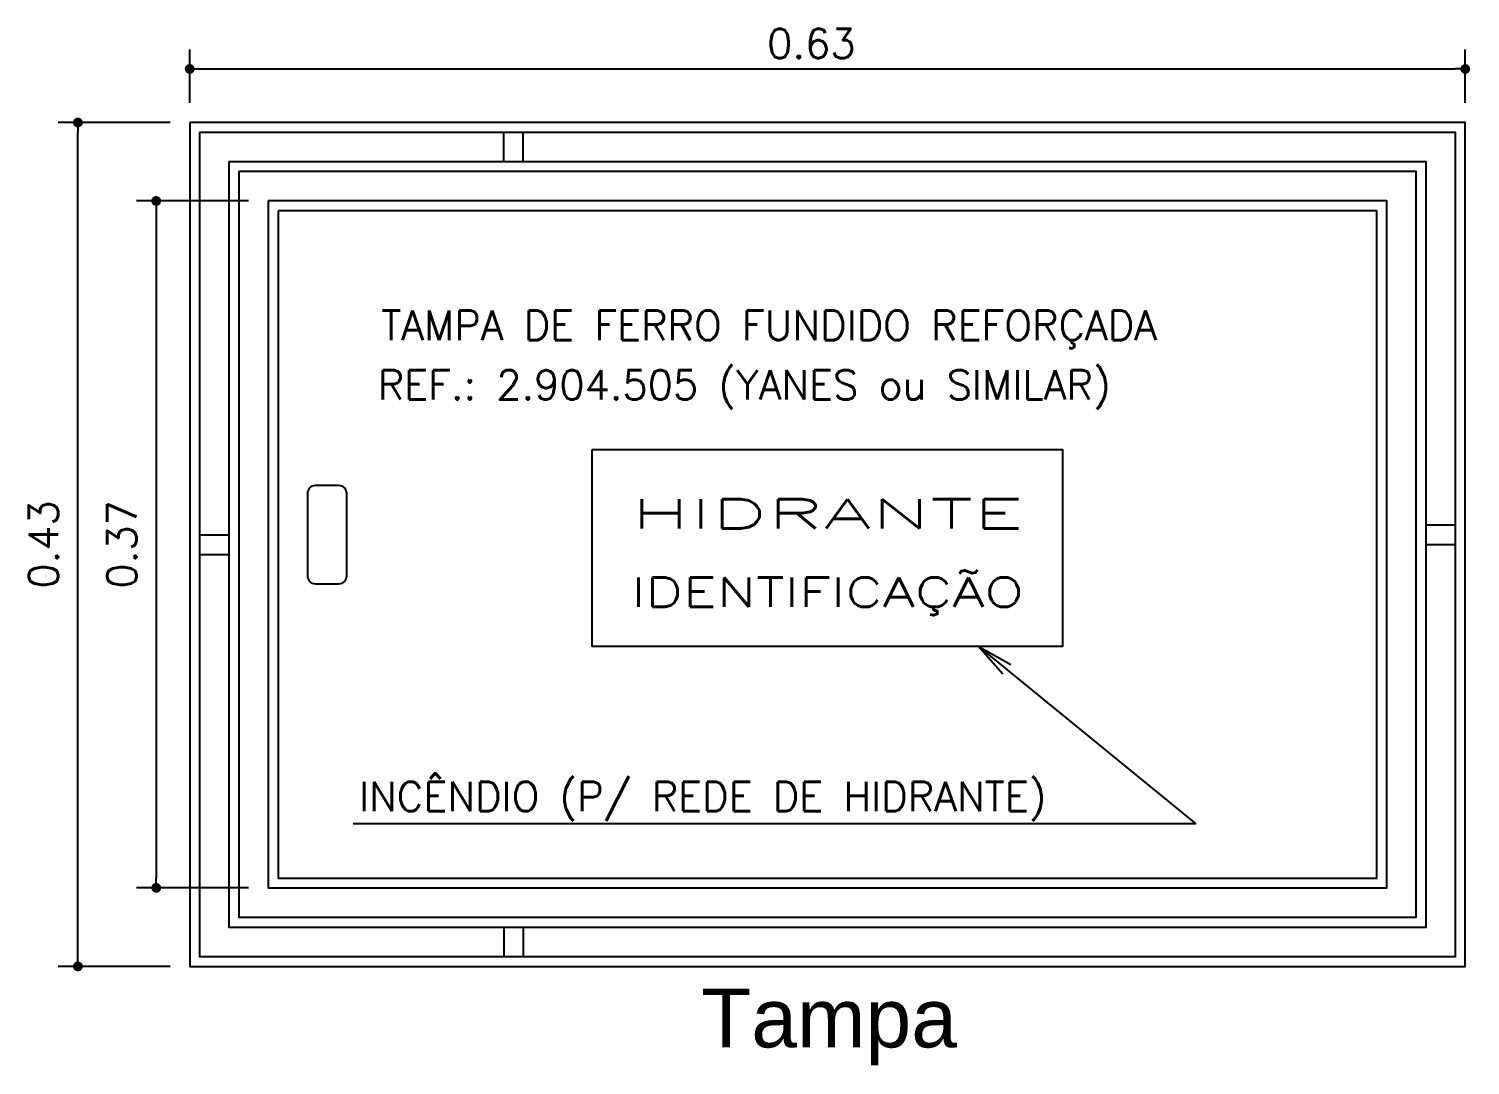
# Model space of a CAD drawing. Header units: millimetres. Extents: x 0 to 114, y 0 to 82.
# Drawn here: x 1.55 to 9.38, y 74.62 to 80.25 of the extents above; entities that cross this region are included whole.
import ezdxf
from ezdxf.enums import TextEntityAlignment as Align

# ---------------------------------------------------------------- set-up
doc = ezdxf.new("R2010")
doc.units = ezdxf.units.MM
doc.layers.add('INC-DETALHES', color=7, linetype='Continuous')
doc.layers.add('INC-DETALHES-TXT', color=7, linetype='Continuous')
doc.styles.add('140-75', font='arial.ttf', dxfattribs={"height": 0.45})
doc.styles.add('60-50', font='romans.shx', dxfattribs={"height": 0.08})
doc.styles.add('60-75', font='romans.shx', dxfattribs={"height": 0.12})
doc.dimstyles.new('SETAS50', dxfattribs={"dimtxt": 0.08, "dimasz": 0.1, "dimexe": 0.15, "dimexo": 0, "dimgap": 0.1, "dimtad": 1, "dimzin": 10, "dimdsep": 46, "dimtxsty": '60-50', "dimblk1": 'OPEN', "dimblk2": 'OPEN', "dimsah": 1, "dimcen": 0, "dimclrd": 8, "dimclre": 8, "dimclrt": 7, "dimadec": 0, "dimazin": 0, "dimtfac": 1, "dimtix": 1, "dimtmove": 2, "dimatfit": 3, "dimldrblk": 'OPEN', "dimfxl": 0.15, "dimtolj": 1, "dimtzin": 6, "dimarcsym": 0})

# ---------------------------------------------------------------- blocks, each defined once
blk = doc.blocks.new('_OPEN')
at = {"color": 0, "linetype": 'ByBlock'}
for p, q in [((-1, 0.167), (0, 0)), ((0, 0), (-1, -0.167)), ((0, 0), (-1, 0))]:
    blk.add_line(p, q, dxfattribs=at)
blk = doc.blocks.new('_Dot')
at = {"color": 0, "linetype": 'ByBlock', "lineweight": -2}
blk.add_line((-0.5, 0), (-1, 0), dxfattribs=at)
at = {"color": 0, "linetype": 'ByBlock', "const_width": 0.5}
blk.add_lwpolyline([(-0.25, 0, 1), (0.25, 0, 1)], format="xyb", close=True, dxfattribs=at)
blk = doc.blocks.new('A$C568A4CEC')
at = {"layer": 'INC-DETALHES'}
for p, q in [((0.8533, -0.1067), (0.8533, -0.0267)), ((0.9067, -0.1067), (0.9067, -0.0267)), ((3.36, -1.0933), (3.44, -1.0933)), ((0.1067, -1.1216), (0.0267, -1.1216)), ((0.1067, -1.1749), (0.0267, -1.1749)), ((3.36, -1.1467), (3.44, -1.1467)), ((0.8533, -2.1867), (0.8533, -2.2667)), ((0.9067, -2.1867), (0.9067, -2.2667))]:
    blk.add_line(p, q, dxfattribs=at)
for points in [[(0, 0), (0, -2.2933), (3.4667, -2.2933), (3.4667, 0)], [(0.0267, -0.0267), (0.0267, -2.2667), (3.44, -2.2667), (3.44, -0.0267)], [(0.1067, -0.1067), (0.1067, -2.1867), (3.36, -2.1867), (3.36, -0.1067)], [(0.1333, -0.1333), (0.1333, -2.16), (3.3333, -2.16), (3.3333, -0.1333)], [(0.2133, -0.2133), (0.2133, -2.08), (3.2533, -2.08), (3.2533, -0.2133)], [(0.24, -0.24), (0.24, -2.0533), (3.2267, -2.0533), (3.2267, -0.24)], [(1.0933, -0.8897), (1.0933, -1.423), (2.3733, -1.423), (2.3733, -0.8897)]]:
    blk.add_lwpolyline(points, close=True, dxfattribs=at)
blk.add_lwpolyline([(0.32, -1.008), (0.32, -1.232, 0.414214), (0.3413, -1.2533), (0.4053, -1.2533, 0.414214), (0.4267, -1.232), (0.4267, -1.008, 0.414214), (0.4053, -0.9867), (0.3413, -0.9867, 0.414214)], format="xyb", close=True, dxfattribs=at)
at = {"layer": 'INC-DETALHES-TXT', "color": 252}
for p, q in [((0, 0.0533), (0, 0.1988)), ((3.4667, 0.0533), (3.4667, 0.1988)), ((0.0267, 0.1455), (3.44, 0.1455)), ((-0.0533, 0), (-0.3573, 0)), ((-0.3039, -2.2667), (-0.3039, -0.0267)), ((0.16, -0.2133), (-0.1443, -0.2133)), ((-0.091, -0.24), (-0.091, -2.0533)), ((0.16, -2.08), (-0.1443, -2.08)), ((-0.0533, -2.2933), (-0.3573, -2.2933))]:
    blk.add_line(p, q, dxfattribs=at)
for p, xscale, yscale, zscale, rotation in [((0, 0.1455), 0.0266666666501098, 0.0266666666501098, 0.0266666666501098, 180), ((-0.3039, 0), 0.0266666664017572, 0.0266666664017572, 0.0266666664017572, 90), ((-0.091, -0.2133), 0.0266666664017572, 0.0266666664017572, 0.0266666664017572, 90), ((-0.091, -2.08), 0.0266666664017572, 0.0266666664017572, 0.0266666664017572, 270), ((-0.3039, -2.2933), 0.0266666664017572, 0.0266666664017572, 0.0266666664017572, 270)]:
    blk.add_blockref('_Dot', p, dxfattribs=dict(at, xscale=xscale, yscale=yscale, zscale=zscale, rotation=rotation))
at = {"layer": 'INC-DETALHES-TXT', "color": 252, "xscale": 0.0266666666501098, "yscale": 0.0266666666501098, "zscale": 0.0266666666501098}
blk.add_blockref('_Dot', (3.4667, 0.1455), dxfattribs=at)
at = {"layer": 'INC-DETALHES-TXT', "style": '60-75'}
for s, p in [('TAMPA DE FERRO FUNDIDO REFORÇADA', (0.5202, -0.5911)), ('REF.: 2.904.505 (YANES ou SIMILAR)', (0.5111, -0.7528)), ('INCÊNDIO (P/ REDE DE HIDRANTE)', (0.4601, -1.8714, -35.0585))]:
    blk.add_text(s, height=0.08, dxfattribs=at).set_placement(p)
for s, width, p, p2 in [('HIDRANTE', 1.931034, (1.2, -1.1036), (2.2667, -1.1036)), ('IDENTIFICAÇÃO', 1.290323, (1.2, -1.3164), (2.2667, -1.3164))]:
    blk.add_text(s, height=0.08, dxfattribs=dict(at, width=width)).set_placement(p, p2, align=Align.FIT)
at = {"layer": 'INC-DETALHES-TXT', "linetype": 'Continuous', "style": '140-75'}
blk.add_text('Tampa', height=0.16, dxfattribs=at).set_placement((1.3897, -2.5136))
at = {"layer": 'INC-DETALHES-TXT', "insert": (1.6895, 0.2146, -35.0585), "char_height": 0.08, "attachment_point": 5, "style": '60-75'}
blk.add_mtext('\\A1;0.63', dxfattribs=at)
at = {"layer": 'INC-DETALHES-TXT', "char_height": 0.08, "attachment_point": 5, "rotation": 90, "style": '60-75'}
for s, insert in [('\\A1;0.43', (-0.3973, -1.1467)), ('\\A1;0.37', (-0.1843, -1.1467))]:
    blk.add_mtext(s, dxfattribs=dict(at, insert=insert))
at = {"layer": 'INC-DETALHES-TXT'}
blk.add_leader([(2.1433, -1.423, -34.5785), (2.7344, -1.9057, -34.5785), (0.4438, -1.9057, -34.5785)], dimstyle='SETAS50', dxfattribs=at)
blk = doc.blocks.new('A$C4D2B5F06')
at = {"layer": 'INC-DETALHES'}
blk.add_blockref('A$C568A4CEC', (0, 0), dxfattribs=at)

msp = doc.modelspace()

# ---------------------------------------------------------------- block references
at = {"layer": 'INC-DETALHES', "xscale": 2, "yscale": 2, "zscale": 2}
msp.add_blockref('A$C4D2B5F06', (2.4244, 79.745), dxfattribs=at)

doc.saveas('drawing.dxf')
